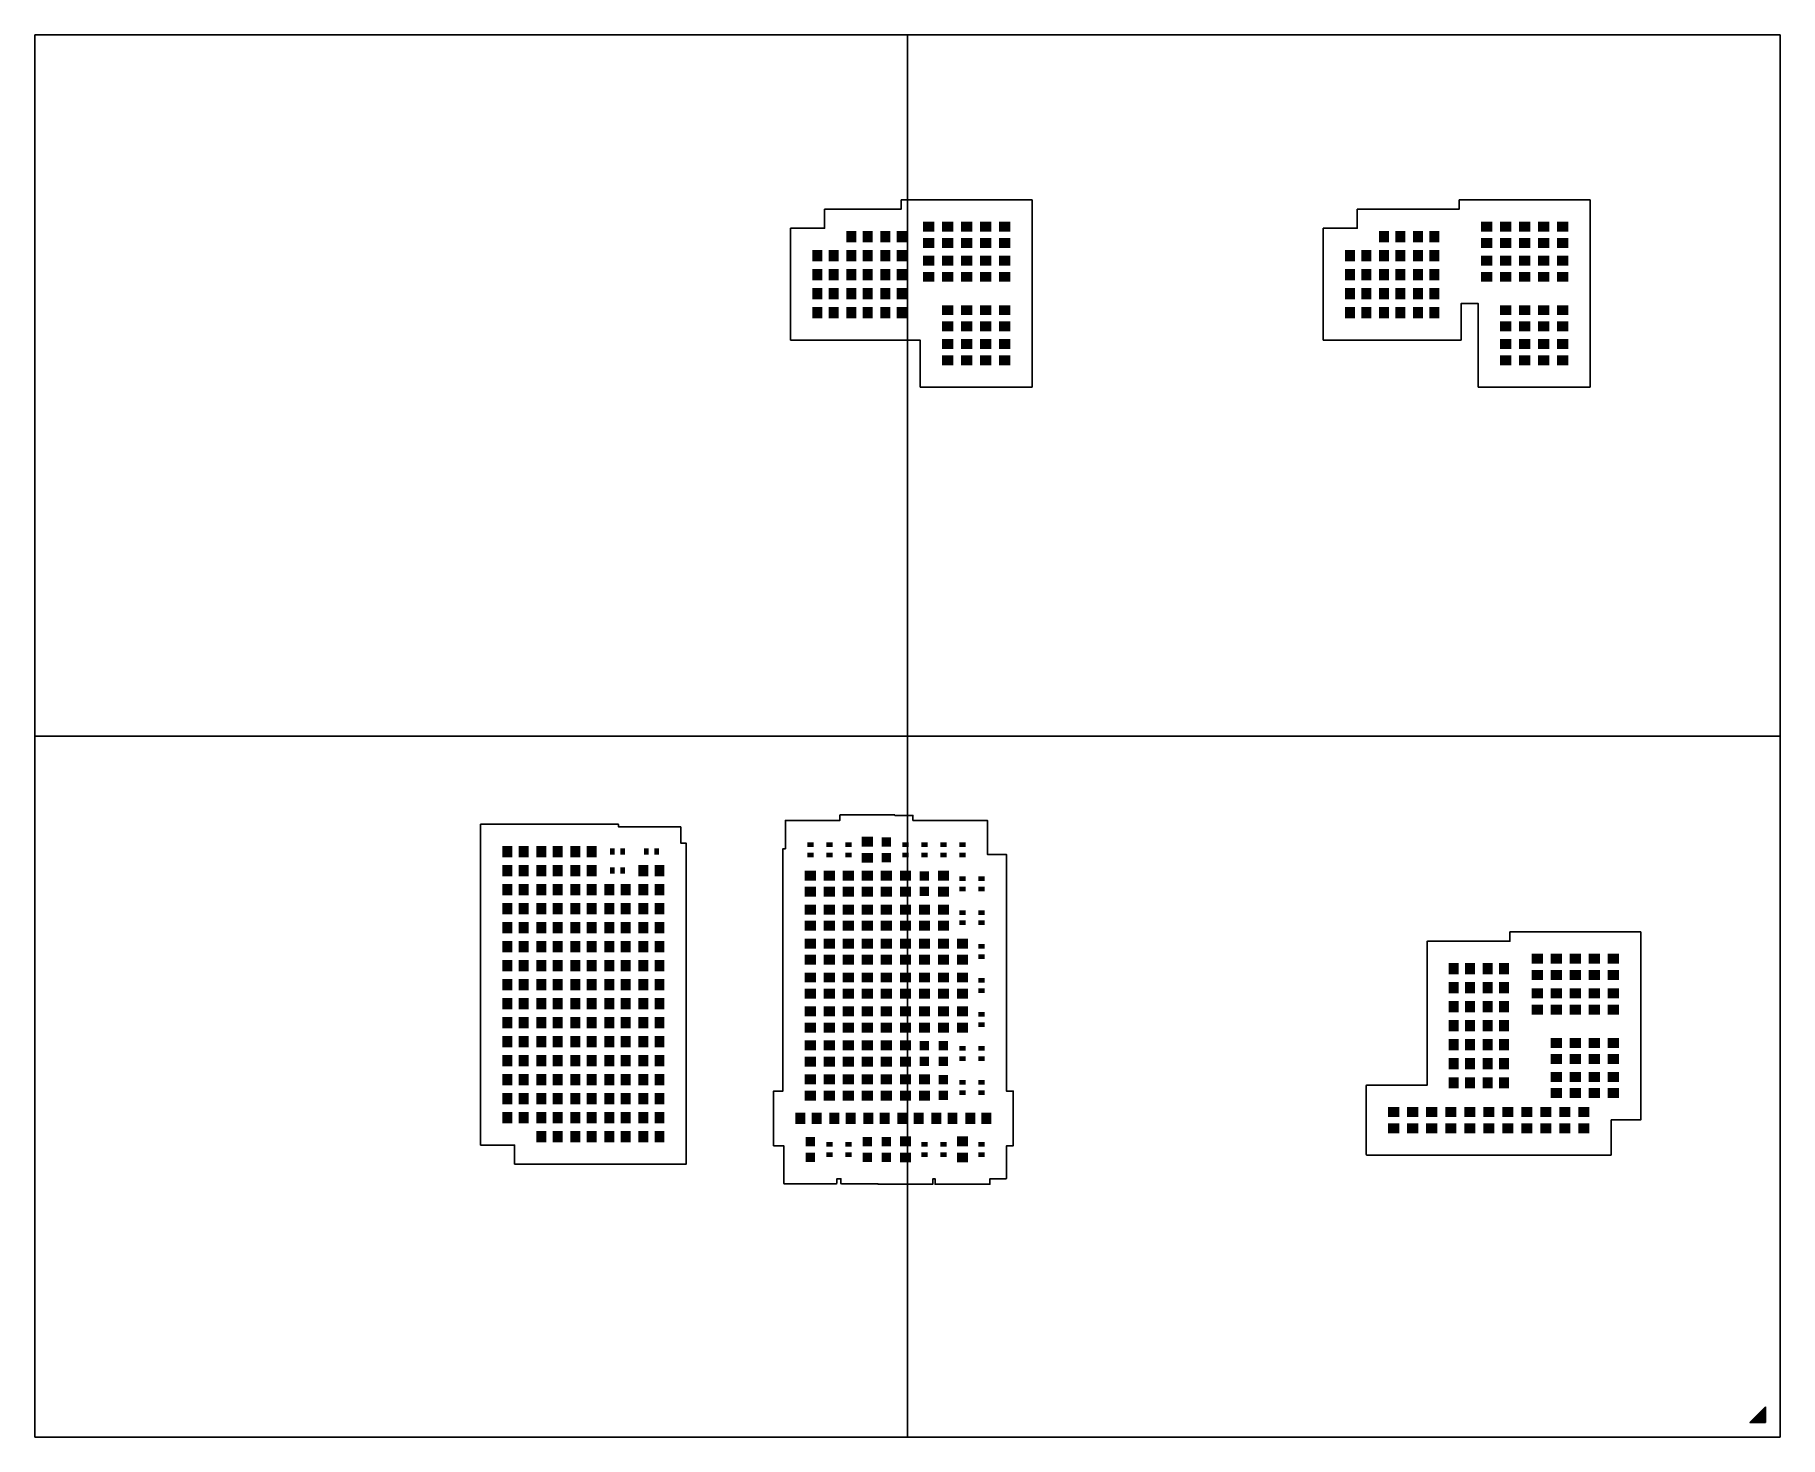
# Model space of a CAD drawing. Extents: x -28000 to 28000, y -22500 to 22500.
import ezdxf

# ---------------------------------------------------------------- set-up
doc = ezdxf.new("R2010")
doc.units = 0
doc.header["$MEASUREMENT"] = 0
doc.linetypes.add('CENTER2', pattern=[1.125, 0.75, -0.125, 0.125, -0.125])
doc.layers.get('0').update_dxf_attribs({"linetype": 'CONTINUOUS'})
doc.layers.add('PKG_OUTLINE', color=81, linetype='CONTINUOUS')
doc.layers.add('SOLDERMASK_PADS_BTM', color=12, linetype='CONTINUOUS')

# ---------------------------------------------------------------- blocks, each defined once
blk = doc.blocks.new('*U0')
at = {"color": 0, "linetype": 'CENTER2', "transparency": 16777216}
blk.add_line((-28000.12, 0), (28000.12, 0), dxfattribs=at)
blk = doc.blocks.new('*U1')
at = {"color": 0, "linetype": 'CENTER2', "transparency": 16777216}
blk.add_line((0, 22500.12), (0, -22500.12), dxfattribs=at)

msp = doc.modelspace()

# ---------------------------------------------------------------- hatches: boundary and pattern name
at = {"layer": 'SOLDERMASK_PADS_BTM'}
msp.add_hatch(color=256, dxfattribs=at).paths.add_polyline_path([(27530, -21530), (27530, -22030), (27030, -22030)], flags=0)

# ---------------------------------------------------------------- linework, layer by layer
for points in [[(-3205, 12706), (-3725, 12706), (-3749, 12707), (-3750, 12731), (-3750, 13341), (-3750, 14442), (-3750, 14561), (-3750, 15052), (-3750, 16272), (-3749, 16295), (-3725, 16296), (-3205, 16296), (-2660, 16296), (-2660, 16882), (-2659, 16905), (-2635, 16906), (-2115, 16906), (-1545, 16906), (-1025, 16906), (-964, 16906), (-444, 16906), (-204, 16906), (-204, 17182), (-202, 17205), (-179, 17206), (431, 17206), (1041, 17206), (1532, 17206), (1651, 17206), (2142, 17206), (2261, 17206), (2752, 17206), (3362, 17206), (3972, 17206), (3995, 17205), (3996, 17182), (3996, 16662), (3996, 16092), (3996, 15572), (3996, 15511), (3996, 14991), (3996, 14502), (3996, 14421), (3996, 13982), (3996, 13901), (3996, 13412), (3996, 12892), (3996, 12831), (3996, 12311), (3996, 11741), (3996, 11221), (3995, 11197), (3972, 11196), (3362, 11196), (2752, 11196), (2261, 11196), (2142, 11196), (1651, 11196), (1041, 11196), (431, 11196), (408, 11197), (406, 11221), (406, 11741), (406, 12311), (406, 12706), (126, 12706), (-444, 12706), (-964, 12706), (-1025, 12706), (-1534, 12706), (-1545, 12706), (-2054, 12706), (-2115, 12706), (-2635, 12706), (-3205, 12706)], [(15558, 12706), (15547, 12706), (15038, 12706), (14977, 12706), (14457, 12706), (13887, 12706), (13367, 12706), (13343, 12707), (13342, 12731), (13342, 13341), (13342, 13951), (13342, 14442), (13342, 14561), (13342, 15052), (13342, 15662), (13342, 16272), (13343, 16295), (13367, 16296), (13887, 16296), (14432, 16296), (14432, 16882), (14433, 16905), (14457, 16906), (14977, 16906), (15547, 16906), (16067, 16906), (16128, 16906), (16648, 16906), (17218, 16906), (17702, 16906), (17702, 17182), (17703, 17205), (17727, 17206), (18337, 17206), (18947, 17206), (19438, 17206), (19557, 17206), (20048, 17206), (20167, 17206), (20658, 17206), (21268, 17206), (21878, 17206), (21901, 17205), (21902, 17182), (21902, 16662), (21902, 16092), (21902, 15572), (21902, 15511), (21902, 14991), (21902, 14502), (21902, 14421), (21902, 13982), (21902, 13901), (21902, 13412), (21902, 12892), (21902, 12831), (21902, 12311), (21902, 11741), (21902, 11221), (21901, 11197), (21878, 11196), (21268, 11196), (20658, 11196), (20167, 11196), (20048, 11196), (19557, 11196), (18947, 11196), (18337, 11196), (18313, 11197), (18312, 11221), (18312, 11741), (18312, 12311), (18312, 12831), (18312, 12892), (18312, 13412), (18312, 13876), (17762, 13876), (17762, 13341), (17762, 12731), (17761, 12707), (17738, 12706), (17218, 12706), (16648, 12706), (16128, 12706), (16067, 12706), (15558, 12706)], [(-2268, -14366), (-2291, -14367), (-3942, -14367), (-3965, -14366), (-3966, -14342), (-3966, -13842), (-3966, -13153), (-4272, -13153), (-4295, -13152), (-4296, -13129), (-4296, -11418), (-4295, -11394), (-4272, -11393), (-3996, -11393), (-3996, -11285), (-3996, -10765), (-3996, -10704), (-3996, -10195), (-3996, -10184), (-3996, -9675), (-3996, -9614), (-3996, -9105), (-3996, -9094), (-3996, -8585), (-3996, -8524), (-3996, -8015), (-3996, -8004), (-3996, -7495), (-3996, -7434), (-3996, -6925), (-3996, -6925), (-3996, -6405), (-3996, -5254), (-3996, -4734), (-3996, -4734), (-3996, -4164), (-3996, -3644), (-3995, -3621), (-3972, -3619), (-3916, -3619), (-3916, -3064), (-3916, -2734), (-3915, -2711), (-3892, -2710), (-3282, -2710), (-2341, -2710), (-2166, -2710), (-2166, -2554), (-2165, -2531), (-2142, -2530), (-431, -2530), (-408, -2531), (-407, -2550), (149, -2550), (172, -2551), (174, -2574), (174, -2710), (378, -2710), (709, -2710), (988, -2710), (988, -2710), (2539, -2710), (2562, -2711), (2564, -2734), (2564, -3064), (2564, -3800), (3149, -3800), (3172, -3801), (3174, -3824), (3174, -4154), (3174, -5325), (3174, -5655), (3174, -5655), (3174, -6004), (3174, -6004), (3174, -6334), (3174, -7094), (3174, -7424), (3174, -7505), (3174, -7835), (3174, -8184), (3174, -8514), (3174, -8595), (3174, -8925), (3174, -9274), (3174, -9604), (3174, -9685), (3174, -10015), (3174, -10364), (3174, -10694), (3174, -10775), (3174, -11105), (3174, -11393), (3369, -11393), (3392, -11394), (3394, -11418), (3394, -13129), (3392, -13152), (3369, -13153), (3174, -13153), (3174, -13852), (3174, -14182), (3172, -14206), (3149, -14207), (2644, -14207), (2644, -14362), (2642, -14386), (2619, -14387), (908, -14387), (885, -14386), (884, -14362), (884, -14207), (814, -14207), (814, -14362), (812, -14386), (789, -14387), (-922, -14387), (-945, -14386), (-946, -14367), (-1502, -14367), (-2112, -14367), (-2135, -14366), (-2136, -14342), (-2136, -14207), (-2266, -14207), (-2266, -14342), (-2268, -14366)], [(-12608, -13715), (-12608, -13129), (-13154, -13129), (-13674, -13129), (-13697, -13128), (-13698, -13105), (-13698, -12495), (-13698, -11885), (-13698, -11394), (-13698, -11275), (-13698, -10784), (-13698, -10665), (-13698, -10174), (-13698, -10055), (-13698, -9564), (-13698, -9445), (-13698, -8954), (-13698, -8835), (-13698, -8344), (-13698, -8225), (-13698, -7734), (-13698, -7615), (-13698, -7124), (-13698, -7005), (-13698, -6514), (-13698, -6395), (-13698, -5904), (-13698, -5785), (-13698, -5294), (-13698, -5175), (-13698, -4684), (-13698, -4565), (-13698, -4074), (-13698, -3464), (-13698, -2854), (-13697, -2831), (-13674, -2830), (-13154, -2830), (-12584, -2830), (-12064, -2830), (-12003, -2830), (-11494, -2830), (-11483, -2830), (-10974, -2830), (-10913, -2830), (-10393, -2830), (-9823, -2830), (-9303, -2830), (-9279, -2831), (-9278, -2854), (-9278, -2910), (-9134, -2910), (-8804, -2910), (-8723, -2910), (-8393, -2910), (-7633, -2910), (-7303, -2910), (-7279, -2911), (-7278, -2934), (-7278, -3439), (-7123, -3439), (-7099, -3441), (-7098, -3464), (-7098, -4074), (-7098, -4684), (-7098, -5175), (-7098, -5294), (-7098, -5785), (-7098, -5904), (-7098, -6395), (-7098, -6514), (-7098, -7005), (-7098, -7124), (-7098, -7615), (-7098, -7734), (-7098, -8225), (-7098, -8344), (-7098, -8835), (-7098, -8954), (-7098, -9445), (-7098, -9564), (-7098, -10055), (-7098, -10174), (-7098, -10665), (-7098, -10784), (-7098, -11275), (-7098, -11394), (-7098, -11885), (-7098, -12004), (-7098, -12495), (-7098, -13105), (-7098, -13715), (-7099, -13738), (-7123, -13739), (-7643, -13739), (-8211, -13739), (-8213, -13740), (-8733, -13740), (-9884, -13740), (-10404, -13740), (-10405, -13739), (-10974, -13739), (-11494, -13739), (-11494, -13739), (-12064, -13739), (-12584, -13739), (-12607, -13738), (-12608, -13715)], [(14723, -11232), (14724, -11208), (14748, -11207), (15358, -11207), (15968, -11207), (16459, -11207), (16578, -11207), (16670, -11207), (16670, -10764), (16670, -10273), (16670, -10154), (16670, -9663), (16670, -9544), (16670, -9053), (16670, -8934), (16670, -8443), (16670, -8324), (16670, -7833), (16670, -7223), (16670, -6613), (16671, -6590), (16695, -6589), (17215, -6589), (17785, -6589), (18305, -6589), (18366, -6589), (18886, -6589), (19330, -6589), (19330, -6313), (19331, -6290), (19355, -6289), (19965, -6289), (20575, -6289), (21066, -6289), (21185, -6289), (21676, -6289), (21795, -6289), (22286, -6289), (22896, -6289), (23506, -6289), (23529, -6290), (23530, -6313), (23530, -6833), (23530, -7425), (23530, -7945), (23530, -7984), (23530, -8504), (23530, -9015), (23530, -9096), (23530, -9535), (23530, -9616), (23530, -10105), (23530, -10625), (23530, -10686), (23530, -11206), (23530, -11776), (23530, -12296), (23529, -12319), (23506, -12320), (22896, -12320), (22583, -12320), (22583, -12903), (22583, -13423), (22582, -13446), (22559, -13447), (21949, -13447), (21339, -13447), (20848, -13447), (20729, -13447), (20238, -13447), (20119, -13447), (19628, -13447), (19509, -13447), (19018, -13447), (18899, -13447), (18408, -13447), (18289, -13447), (17798, -13447), (17679, -13447), (17188, -13447), (17069, -13447), (16578, -13447), (16459, -13447), (15968, -13447), (15358, -13447), (14748, -13447), (14724, -13446), (14723, -13423), (14723, -12903), (14723, -11752), (14723, -11232)]]:
    msp.add_lwpolyline(points)
at = {"layer": 'PKG_OUTLINE'}
msp.add_lwpolyline([(-28000, -22500), (-28000, 22500), (28000, 22500), (28000, -22500)], close=True, dxfattribs=at)
at = {"layer": 'SOLDERMASK_PADS_BTM'}
msp.add_lwpolyline([(27530, -21530), (27530, -22030), (27030, -22030)], close=True, dxfattribs=at)
for points in [[(496, 16186), (856, 16186), (496, 16506), (856, 16506)], [(1106, 16186), (1466, 16186), (1106, 16506), (1466, 16506)], [(1716, 16186), (2076, 16186), (1716, 16506), (2076, 16506)], [(2326, 16186), (2686, 16186), (2326, 16506), (2686, 16506)], [(2936, 16186), (3296, 16186), (2936, 16506), (3296, 16506)], [(18402, 16186), (18762, 16186), (18402, 16506), (18762, 16506)], [(19012, 16186), (19372, 16186), (19012, 16506), (19372, 16506)], [(19622, 16186), (19982, 16186), (19622, 16506), (19982, 16506)], [(20232, 16186), (20592, 16186), (20232, 16506), (20592, 16506)], [(20842, 16186), (21202, 16186), (20842, 16506), (21202, 16506)], [(-1960, 15846), (-1640, 15846), (-1960, 16206), (-1640, 16206)], [(-1440, 15846), (-1120, 15846), (-1440, 16206), (-1120, 16206)], [(-870, 15846), (-550, 15846), (-870, 16206), (-550, 16206)], [(-350, 15846), (-30, 15846), (-350, 16206), (-30, 16206)], [(496, 15666), (856, 15666), (496, 15986), (856, 15986)], [(1106, 15666), (1466, 15666), (1106, 15986), (1466, 15986)], [(1716, 15666), (2076, 15666), (1716, 15986), (2076, 15986)], [(2326, 15666), (2686, 15666), (2326, 15986), (2686, 15986)], [(2936, 15666), (3296, 15666), (2936, 15986), (3296, 15986)], [(15132, 15846), (15452, 15846), (15132, 16206), (15452, 16206)], [(15652, 15846), (15972, 15846), (15652, 16206), (15972, 16206)], [(16222, 15846), (16542, 15846), (16222, 16206), (16542, 16206)], [(16742, 15846), (17062, 15846), (16742, 16206), (17062, 16206)], [(18402, 15666), (18762, 15666), (18402, 15986), (18762, 15986)], [(19012, 15666), (19372, 15666), (19012, 15986), (19372, 15986)], [(19622, 15666), (19982, 15666), (19622, 15986), (19982, 15986)], [(20232, 15666), (20592, 15666), (20232, 15986), (20592, 15986)], [(20842, 15666), (21202, 15666), (20842, 15986), (21202, 15986)], [(-3050, 15236), (-2730, 15236), (-3050, 15596), (-2730, 15596)], [(-2530, 15236), (-2210, 15236), (-2530, 15596), (-2210, 15596)], [(-1960, 15236), (-1640, 15236), (-1960, 15596), (-1640, 15596)], [(-1440, 15236), (-1120, 15236), (-1440, 15596), (-1120, 15596)], [(-870, 15236), (-550, 15236), (-870, 15596), (-550, 15596)], [(-350, 15236), (-30, 15236), (-350, 15596), (-30, 15596)], [(496, 15096), (856, 15096), (496, 15416), (856, 15416)], [(1106, 15096), (1466, 15096), (1106, 15416), (1466, 15416)], [(1716, 15096), (2076, 15096), (1716, 15416), (2076, 15416)], [(2326, 15096), (2686, 15096), (2326, 15416), (2686, 15416)], [(2936, 15096), (3296, 15096), (2936, 15416), (3296, 15416)], [(14042, 15236), (14362, 15236), (14042, 15596), (14362, 15596)], [(14562, 15236), (14882, 15236), (14562, 15596), (14882, 15596)], [(15132, 15236), (15452, 15236), (15132, 15596), (15452, 15596)], [(15652, 15236), (15972, 15236), (15652, 15596), (15972, 15596)], [(16222, 15236), (16542, 15236), (16222, 15596), (16542, 15596)], [(16742, 15236), (17062, 15236), (16742, 15596), (17062, 15596)], [(18402, 15096), (18762, 15096), (18402, 15416), (18762, 15416)], [(19012, 15096), (19372, 15096), (19012, 15416), (19372, 15416)], [(19622, 15096), (19982, 15096), (19622, 15416), (19982, 15416)], [(20232, 15096), (20592, 15096), (20232, 15416), (20592, 15416)], [(20842, 15096), (21202, 15096), (20842, 15416), (21202, 15416)], [(-3050, 14626), (-2730, 14626), (-3050, 14986), (-2730, 14986)], [(-2530, 14626), (-2210, 14626), (-2530, 14986), (-2210, 14986)], [(-1960, 14626), (-1640, 14626), (-1960, 14986), (-1640, 14986)], [(-1440, 14626), (-1120, 14626), (-1440, 14986), (-1120, 14986)], [(-870, 14626), (-550, 14626), (-870, 14986), (-550, 14986)], [(-350, 14626), (-30, 14626), (-350, 14986), (-30, 14986)], [(496, 14576), (856, 14576), (496, 14896), (856, 14896)], [(1106, 14576), (1466, 14576), (1106, 14896), (1466, 14896)], [(1716, 14576), (2076, 14576), (1716, 14896), (2076, 14896)], [(2326, 14576), (2686, 14576), (2326, 14896), (2686, 14896)], [(2936, 14576), (3296, 14576), (2936, 14896), (3296, 14896)], [(14042, 14626), (14362, 14626), (14042, 14986), (14362, 14986)], [(14562, 14626), (14882, 14626), (14562, 14986), (14882, 14986)], [(15132, 14626), (15452, 14626), (15132, 14986), (15452, 14986)], [(15652, 14626), (15972, 14626), (15652, 14986), (15972, 14986)], [(16222, 14626), (16542, 14626), (16222, 14986), (16542, 14986)], [(16742, 14626), (17062, 14626), (16742, 14986), (17062, 14986)], [(18402, 14576), (18762, 14576), (18402, 14896), (18762, 14896)], [(19012, 14576), (19372, 14576), (19012, 14896), (19372, 14896)], [(19622, 14576), (19982, 14576), (19622, 14896), (19982, 14896)], [(20232, 14576), (20592, 14576), (20232, 14896), (20592, 14896)], [(20842, 14576), (21202, 14576), (20842, 14896), (21202, 14896)], [(-3050, 14016), (-2730, 14016), (-3050, 14376), (-2730, 14376)], [(-2530, 14016), (-2210, 14016), (-2530, 14376), (-2210, 14376)], [(-1960, 14016), (-1640, 14016), (-1960, 14376), (-1640, 14376)], [(-1440, 14016), (-1120, 14016), (-1440, 14376), (-1120, 14376)], [(-870, 14016), (-550, 14016), (-870, 14376), (-550, 14376)], [(-350, 14016), (-30, 14016), (-350, 14376), (-30, 14376)], [(14042, 14016), (14362, 14016), (14042, 14376), (14362, 14376)], [(14562, 14016), (14882, 14016), (14562, 14376), (14882, 14376)], [(15132, 14016), (15452, 14016), (15132, 14376), (15452, 14376)], [(15652, 14016), (15972, 14016), (15652, 14376), (15972, 14376)], [(16222, 14016), (16542, 14016), (16222, 14376), (16542, 14376)], [(16742, 14016), (17062, 14016), (16742, 14376), (17062, 14376)], [(-3050, 13406), (-2730, 13406), (-3050, 13766), (-2730, 13766)], [(-2530, 13406), (-2210, 13406), (-2530, 13766), (-2210, 13766)], [(-1960, 13406), (-1640, 13406), (-1960, 13766), (-1640, 13766)], [(-1440, 13406), (-1120, 13406), (-1440, 13766), (-1120, 13766)], [(-870, 13406), (-550, 13406), (-870, 13766), (-550, 13766)], [(-350, 13406), (-30, 13406), (-350, 13766), (-30, 13766)], [(1106, 13506), (1466, 13506), (1106, 13826), (1466, 13826)], [(1716, 13506), (2076, 13506), (1716, 13826), (2076, 13826)], [(2326, 13506), (2686, 13506), (2326, 13826), (2686, 13826)], [(2936, 13506), (3296, 13506), (2936, 13826), (3296, 13826)], [(14042, 13406), (14362, 13406), (14042, 13766), (14362, 13766)], [(14562, 13406), (14882, 13406), (14562, 13766), (14882, 13766)], [(15132, 13406), (15452, 13406), (15132, 13766), (15452, 13766)], [(15652, 13406), (15972, 13406), (15652, 13766), (15972, 13766)], [(16222, 13406), (16542, 13406), (16222, 13766), (16542, 13766)], [(16742, 13406), (17062, 13406), (16742, 13766), (17062, 13766)], [(19012, 13506), (19372, 13506), (19012, 13826), (19372, 13826)], [(19622, 13506), (19982, 13506), (19622, 13826), (19982, 13826)], [(20232, 13506), (20592, 13506), (20232, 13826), (20592, 13826)], [(20842, 13506), (21202, 13506), (20842, 13826), (21202, 13826)], [(1106, 12986), (1466, 12986), (1106, 13306), (1466, 13306)], [(1716, 12986), (2076, 12986), (1716, 13306), (2076, 13306)], [(2326, 12986), (2686, 12986), (2326, 13306), (2686, 13306)], [(2936, 12986), (3296, 12986), (2936, 13306), (3296, 13306)], [(19012, 12986), (19372, 12986), (19012, 13306), (19372, 13306)], [(19622, 12986), (19982, 12986), (19622, 13306), (19982, 13306)], [(20232, 12986), (20592, 12986), (20232, 13306), (20592, 13306)], [(20842, 12986), (21202, 12986), (20842, 13306), (21202, 13306)], [(1106, 12416), (1466, 12416), (1106, 12736), (1466, 12736)], [(1716, 12416), (2076, 12416), (1716, 12736), (2076, 12736)], [(2326, 12416), (2686, 12416), (2326, 12736), (2686, 12736)], [(2936, 12416), (3296, 12416), (2936, 12736), (3296, 12736)], [(19012, 12416), (19372, 12416), (19012, 12736), (19372, 12736)], [(19622, 12416), (19982, 12416), (19622, 12736), (19982, 12736)], [(20232, 12416), (20592, 12416), (20232, 12736), (20592, 12736)], [(20842, 12416), (21202, 12416), (20842, 12736), (21202, 12736)], [(1106, 11896), (1466, 11896), (1106, 12216), (1466, 12216)], [(1716, 11896), (2076, 11896), (1716, 12216), (2076, 12216)], [(2326, 11896), (2686, 11896), (2326, 12216), (2686, 12216)], [(2936, 11896), (3296, 11896), (2936, 12216), (3296, 12216)], [(19012, 11896), (19372, 11896), (19012, 12216), (19372, 12216)], [(19622, 11896), (19982, 11896), (19622, 12216), (19982, 12216)], [(20232, 11896), (20592, 11896), (20232, 12216), (20592, 12216)], [(20842, 11896), (21202, 11896), (20842, 12216), (21202, 12216)], [(-1466, -3550), (-1106, -3550), (-1466, -3230), (-1106, -3230)], [(-826, -3550), (-526, -3550), (-826, -3250), (-526, -3250)], [(-12998, -3890), (-12678, -3890), (-12998, -3530), (-12678, -3530)], [(-12478, -3890), (-12158, -3890), (-12478, -3530), (-12158, -3530)], [(-11908, -3890), (-11588, -3890), (-11908, -3530), (-11588, -3530)], [(-11388, -3890), (-11068, -3890), (-11388, -3530), (-11068, -3530)], [(-10818, -3890), (-10498, -3890), (-10818, -3530), (-10498, -3530)], [(-10298, -3890), (-9978, -3890), (-10298, -3530), (-9978, -3530)], [(-9548, -3810), (-9398, -3810), (-9548, -3610), (-9398, -3610)], [(-9218, -3810), (-9068, -3810), (-9218, -3610), (-9068, -3610)], [(-8458, -3810), (-8308, -3810), (-8458, -3610), (-8308, -3610)], [(-8128, -3810), (-7978, -3810), (-8128, -3610), (-7978, -3610)], [(-3216, -3560), (-3016, -3560), (-3216, -3410), (-3016, -3410)], [(-3216, -3890), (-3016, -3890), (-3216, -3740), (-3016, -3740)], [(-2606, -3560), (-2406, -3560), (-2606, -3410), (-2406, -3410)], [(-2606, -3890), (-2406, -3890), (-2606, -3740), (-2406, -3740)], [(-1996, -3560), (-1796, -3560), (-1996, -3410), (-1796, -3410)], [(-1996, -3890), (-1796, -3890), (-1996, -3740), (-1796, -3740)], [(-1466, -4070), (-1106, -4070), (-1466, -3750), (-1106, -3750)], [(-826, -4050), (-526, -4050), (-826, -3750), (-526, -3750)], [(-166, -3560), (34, -3560), (-166, -3410), (34, -3410)], [(-166, -3890), (34, -3890), (-166, -3740), (34, -3740)], [(444, -3560), (644, -3560), (444, -3410), (644, -3410)], [(444, -3890), (644, -3890), (444, -3740), (644, -3740)], [(1054, -3560), (1254, -3560), (1054, -3410), (1254, -3410)], [(1054, -3890), (1254, -3890), (1054, -3740), (1254, -3740)], [(1664, -3560), (1864, -3560), (1664, -3410), (1864, -3410)], [(1664, -3890), (1864, -3890), (1664, -3740), (1864, -3740)], [(-12998, -4499), (-12678, -4499), (-12998, -4139), (-12678, -4139)], [(-12478, -4499), (-12158, -4499), (-12478, -4139), (-12158, -4139)], [(-11908, -4499), (-11588, -4499), (-11908, -4139), (-11588, -4139)], [(-11388, -4499), (-11068, -4499), (-11388, -4139), (-11068, -4139)], [(-10818, -4499), (-10498, -4499), (-10818, -4139), (-10498, -4139)], [(-10298, -4499), (-9978, -4499), (-10298, -4139), (-9978, -4139)], [(-9548, -4419), (-9398, -4419), (-9548, -4219), (-9398, -4219)], [(-9218, -4419), (-9068, -4419), (-9218, -4219), (-9068, -4219)], [(-8638, -4499), (-8318, -4499), (-8638, -4139), (-8318, -4139)], [(-8118, -4499), (-7798, -4499), (-8118, -4139), (-7798, -4139)], [(-3296, -4640), (-2936, -4640), (-3296, -4320), (-2936, -4320)], [(-2686, -4640), (-2326, -4640), (-2686, -4320), (-2326, -4320)], [(-2076, -4640), (-1716, -4640), (-2076, -4320), (-1716, -4320)], [(-1466, -4640), (-1106, -4640), (-1466, -4320), (-1106, -4320)], [(-856, -4640), (-496, -4640), (-856, -4320), (-496, -4320)], [(-246, -4640), (114, -4640), (-246, -4320), (114, -4320)], [(394, -4640), (694, -4640), (394, -4340), (694, -4340)], [(974, -4640), (1334, -4640), (974, -4320), (1334, -4320)], [(-12998, -5109), (-12678, -5109), (-12998, -4749), (-12678, -4749)], [(-12478, -5109), (-12158, -5109), (-12478, -4749), (-12158, -4749)], [(-11908, -5109), (-11588, -5109), (-11908, -4749), (-11588, -4749)], [(-11388, -5109), (-11068, -5109), (-11388, -4749), (-11068, -4749)], [(-10818, -5109), (-10498, -5109), (-10818, -4749), (-10498, -4749)], [(-10298, -5109), (-9978, -5109), (-10298, -4749), (-9978, -4749)], [(-9728, -5109), (-9408, -5109), (-9728, -4749), (-9408, -4749)], [(-9208, -5109), (-8888, -5109), (-9208, -4749), (-8888, -4749)], [(-8638, -5109), (-8318, -5109), (-8638, -4749), (-8318, -4749)], [(-8118, -5109), (-7798, -5109), (-8118, -4749), (-7798, -4749)], [(-3296, -5160), (-2936, -5160), (-3296, -4840), (-2936, -4840)], [(-2686, -5160), (-2326, -5160), (-2686, -4840), (-2326, -4840)], [(-2076, -5160), (-1716, -5160), (-2076, -4840), (-1716, -4840)], [(-1466, -5160), (-1106, -5160), (-1466, -4840), (-1106, -4840)], [(-856, -5160), (-496, -5160), (-856, -4840), (-496, -4840)], [(-246, -5160), (114, -5160), (-246, -4840), (114, -4840)], [(394, -5139), (694, -5139), (394, -4840), (694, -4840)], [(974, -5160), (1334, -5160), (974, -4840), (1334, -4840)], [(1664, -4649), (1864, -4649), (1664, -4500), (1864, -4500)], [(1664, -4980), (1864, -4980), (1664, -4830), (1864, -4830)], [(2274, -4649), (2474, -4649), (2274, -4500), (2474, -4500)], [(2274, -4980), (2474, -4980), (2274, -4830), (2474, -4830)], [(-12998, -5719), (-12678, -5719), (-12998, -5359), (-12678, -5359)], [(-12478, -5719), (-12158, -5719), (-12478, -5359), (-12158, -5359)], [(-11908, -5719), (-11588, -5719), (-11908, -5359), (-11588, -5359)], [(-11388, -5719), (-11068, -5719), (-11388, -5359), (-11068, -5359)], [(-10818, -5719), (-10498, -5719), (-10818, -5359), (-10498, -5359)], [(-10298, -5719), (-9978, -5719), (-10298, -5359), (-9978, -5359)], [(-9728, -5719), (-9408, -5719), (-9728, -5359), (-9408, -5359)], [(-9208, -5719), (-8888, -5719), (-9208, -5359), (-8888, -5359)], [(-8638, -5719), (-8318, -5719), (-8638, -5359), (-8318, -5359)], [(-8118, -5719), (-7798, -5719), (-8118, -5359), (-7798, -5359)], [(-3296, -5730), (-2936, -5730), (-3296, -5410), (-2936, -5410)], [(-2686, -5730), (-2326, -5730), (-2686, -5410), (-2326, -5410)], [(-2076, -5730), (-1716, -5730), (-2076, -5410), (-1716, -5410)], [(-1466, -5730), (-1106, -5730), (-1466, -5410), (-1106, -5410)], [(-856, -5730), (-496, -5730), (-856, -5410), (-496, -5410)], [(-246, -5730), (114, -5730), (-246, -5410), (114, -5410)], [(364, -5730), (724, -5730), (364, -5410), (724, -5410)], [(974, -5730), (1334, -5730), (974, -5410), (1334, -5410)], [(1664, -5740), (1864, -5740), (1664, -5590), (1864, -5590)], [(2274, -5740), (2474, -5740), (2274, -5590), (2474, -5590)], [(-12998, -6329), (-12678, -6329), (-12998, -5969), (-12678, -5969)], [(-12478, -6329), (-12158, -6329), (-12478, -5969), (-12158, -5969)], [(-11908, -6329), (-11588, -6329), (-11908, -5969), (-11588, -5969)], [(-11388, -6329), (-11068, -6329), (-11388, -5969), (-11068, -5969)], [(-10818, -6329), (-10498, -6329), (-10818, -5969), (-10498, -5969)], [(-10298, -6329), (-9978, -6329), (-10298, -5969), (-9978, -5969)], [(-9728, -6329), (-9408, -6329), (-9728, -5969), (-9408, -5969)], [(-9208, -6329), (-8888, -6329), (-9208, -5969), (-8888, -5969)], [(-8638, -6329), (-8318, -6329), (-8638, -5969), (-8318, -5969)], [(-8118, -6329), (-7798, -6329), (-8118, -5969), (-7798, -5969)], [(-3296, -6250), (-2936, -6250), (-3296, -5930), (-2936, -5930)], [(-2686, -6250), (-2326, -6250), (-2686, -5930), (-2326, -5930)], [(-2076, -6250), (-1716, -6250), (-2076, -5930), (-1716, -5930)], [(-1466, -6250), (-1106, -6250), (-1466, -5930), (-1106, -5930)], [(-856, -6250), (-496, -6250), (-856, -5930), (-496, -5930)], [(-246, -6250), (114, -6250), (-246, -5930), (114, -5930)], [(364, -6250), (724, -6250), (364, -5930), (724, -5930)], [(974, -6250), (1334, -6250), (974, -5930), (1334, -5930)], [(1664, -6070), (1864, -6070), (1664, -5920), (1864, -5920)], [(2274, -6070), (2474, -6070), (2274, -5920), (2474, -5920)], [(-12998, -6939), (-12678, -6939), (-12998, -6579), (-12678, -6579)], [(-12478, -6939), (-12158, -6939), (-12478, -6579), (-12158, -6579)], [(-11908, -6939), (-11588, -6939), (-11908, -6579), (-11588, -6579)], [(-11388, -6939), (-11068, -6939), (-11388, -6579), (-11068, -6579)], [(-10818, -6939), (-10498, -6939), (-10818, -6579), (-10498, -6579)], [(-10298, -6939), (-9978, -6939), (-10298, -6579), (-9978, -6579)], [(-9728, -6939), (-9408, -6939), (-9728, -6579), (-9408, -6579)], [(-9208, -6939), (-8888, -6939), (-9208, -6579), (-8888, -6579)], [(-8638, -6939), (-8318, -6939), (-8638, -6579), (-8318, -6579)], [(-8118, -6939), (-7798, -6939), (-8118, -6579), (-7798, -6579)], [(-3296, -6820), (-2936, -6820), (-3296, -6500), (-2936, -6500)], [(-2686, -6820), (-2326, -6820), (-2686, -6500), (-2326, -6500)], [(-2076, -6820), (-1716, -6820), (-2076, -6500), (-1716, -6500)], [(-1466, -6820), (-1106, -6820), (-1466, -6500), (-1106, -6500)], [(-856, -6820), (-496, -6820), (-856, -6500), (-496, -6500)], [(-246, -6820), (114, -6820), (-246, -6500), (114, -6500)], [(364, -6820), (724, -6820), (364, -6500), (724, -6500)], [(974, -6820), (1334, -6820), (974, -6500), (1334, -6500)], [(1584, -6820), (1944, -6820), (1584, -6500), (1944, -6500)], [(2274, -6830), (2474, -6830), (2274, -6680), (2474, -6680)], [(-12998, -7549), (-12678, -7549), (-12998, -7189), (-12678, -7189)], [(-12478, -7549), (-12158, -7549), (-12478, -7189), (-12158, -7189)], [(-11908, -7549), (-11588, -7549), (-11908, -7189), (-11588, -7189)], [(-11388, -7549), (-11068, -7549), (-11388, -7189), (-11068, -7189)], [(-10818, -7549), (-10498, -7549), (-10818, -7189), (-10498, -7189)], [(-10298, -7549), (-9978, -7549), (-10298, -7189), (-9978, -7189)], [(-9728, -7549), (-9408, -7549), (-9728, -7189), (-9408, -7189)], [(-9208, -7549), (-8888, -7549), (-9208, -7189), (-8888, -7189)], [(-8638, -7549), (-8318, -7549), (-8638, -7189), (-8318, -7189)], [(-8118, -7549), (-7798, -7549), (-8118, -7189), (-7798, -7189)], [(-3296, -7340), (-2936, -7340), (-3296, -7020), (-2936, -7020)], [(-2686, -7340), (-2326, -7340), (-2686, -7020), (-2326, -7020)], [(-2076, -7340), (-1716, -7340), (-2076, -7020), (-1716, -7020)], [(-1466, -7340), (-1106, -7340), (-1466, -7020), (-1106, -7020)], [(-856, -7340), (-496, -7340), (-856, -7020), (-496, -7020)], [(-246, -7340), (114, -7340), (-246, -7020), (114, -7020)], [(364, -7340), (724, -7340), (364, -7020), (724, -7020)], [(974, -7340), (1334, -7340), (974, -7020), (1334, -7020)], [(1584, -7340), (1944, -7340), (1584, -7020), (1944, -7020)], [(2274, -7160), (2474, -7160), (2274, -7010), (2474, -7010)], [(20030, -7309), (20390, -7309), (20030, -6989), (20390, -6989)], [(20640, -7309), (21000, -7309), (20640, -6989), (21000, -6989)], [(21250, -7309), (21610, -7309), (21250, -6989), (21610, -6989)], [(21860, -7309), (22220, -7309), (21860, -6989), (22220, -6989)], [(22470, -7309), (22830, -7309), (22470, -6989), (22830, -6989)], [(-12998, -8159), (-12678, -8159), (-12998, -7799), (-12678, -7799)], [(-12478, -8159), (-12158, -8159), (-12478, -7799), (-12158, -7799)], [(-11908, -8159), (-11588, -8159), (-11908, -7799), (-11588, -7799)], [(-11388, -8159), (-11068, -8159), (-11388, -7799), (-11068, -7799)], [(-10818, -8159), (-10498, -8159), (-10818, -7799), (-10498, -7799)], [(-10298, -8159), (-9978, -8159), (-10298, -7799), (-9978, -7799)], [(-9728, -8159), (-9408, -8159), (-9728, -7799), (-9408, -7799)], [(-9208, -8159), (-8888, -8159), (-9208, -7799), (-8888, -7799)], [(-8638, -8159), (-8318, -8159), (-8638, -7799), (-8318, -7799)], [(-8118, -8159), (-7798, -8159), (-8118, -7799), (-7798, -7799)], [(-3296, -7910), (-2936, -7910), (-3296, -7590), (-2936, -7590)], [(-2686, -7910), (-2326, -7910), (-2686, -7590), (-2326, -7590)], [(-2076, -7910), (-1716, -7910), (-2076, -7590), (-1716, -7590)], [(-1466, -7910), (-1106, -7910), (-1466, -7590), (-1106, -7590)], [(-856, -7910), (-496, -7910), (-856, -7590), (-496, -7590)], [(-246, -7910), (114, -7910), (-246, -7590), (114, -7590)], [(364, -7910), (724, -7910), (364, -7590), (724, -7590)], [(974, -7910), (1334, -7910), (974, -7590), (1334, -7590)], [(1584, -7910), (1944, -7910), (1584, -7590), (1944, -7590)], [(2274, -7920), (2474, -7920), (2274, -7770), (2474, -7770)], [(17370, -7649), (17690, -7649), (17370, -7289), (17690, -7289)], [(17890, -7649), (18210, -7649), (17890, -7289), (18210, -7289)], [(18460, -7649), (18780, -7649), (18460, -7289), (18780, -7289)], [(18980, -7649), (19300, -7649), (18980, -7289), (19300, -7289)], [(20030, -7829), (20390, -7829), (20030, -7509), (20390, -7509)], [(20640, -7829), (21000, -7829), (20640, -7509), (21000, -7509)], [(21250, -7829), (21610, -7829), (21250, -7509), (21610, -7509)], [(21860, -7829), (22220, -7829), (21860, -7509), (22220, -7509)], [(22470, -7829), (22830, -7829), (22470, -7509), (22830, -7509)], [(-3296, -8430), (-2936, -8430), (-3296, -8110), (-2936, -8110)], [(-2686, -8430), (-2326, -8430), (-2686, -8110), (-2326, -8110)], [(-2076, -8430), (-1716, -8430), (-2076, -8110), (-1716, -8110)], [(-1466, -8430), (-1106, -8430), (-1466, -8110), (-1106, -8110)], [(-856, -8430), (-496, -8430), (-856, -8110), (-496, -8110)], [(-246, -8430), (114, -8430), (-246, -8110), (114, -8110)], [(364, -8430), (724, -8430), (364, -8110), (724, -8110)], [(974, -8430), (1334, -8430), (974, -8110), (1334, -8110)], [(1584, -8430), (1944, -8430), (1584, -8110), (1944, -8110)], [(2274, -8250), (2474, -8250), (2274, -8100), (2474, -8100)], [(17370, -8259), (17690, -8259), (17370, -7899), (17690, -7899)], [(17890, -8259), (18210, -8259), (17890, -7899), (18210, -7899)], [(18460, -8259), (18780, -8259), (18460, -7899), (18780, -7899)], [(18980, -8259), (19300, -8259), (18980, -7899), (19300, -7899)], [(20030, -8420), (20390, -8420), (20030, -8100), (20390, -8100)], [(20640, -8420), (21000, -8420), (20640, -8100), (21000, -8100)], [(21250, -8420), (21610, -8420), (21250, -8100), (21610, -8100)], [(21860, -8420), (22220, -8420), (21860, -8100), (22220, -8100)], [(22470, -8420), (22830, -8420), (22470, -8100), (22830, -8100)], [(-12998, -8769), (-12678, -8769), (-12998, -8409), (-12678, -8409)], [(-12478, -8769), (-12158, -8769), (-12478, -8409), (-12158, -8409)], [(-11908, -8769), (-11588, -8769), (-11908, -8409), (-11588, -8409)], [(-11388, -8769), (-11068, -8769), (-11388, -8409), (-11068, -8409)], [(-10818, -8769), (-10498, -8769), (-10818, -8409), (-10498, -8409)], [(-10298, -8769), (-9978, -8769), (-10298, -8409), (-9978, -8409)], [(-9728, -8769), (-9408, -8769), (-9728, -8409), (-9408, -8409)], [(-9208, -8769), (-8888, -8769), (-9208, -8409), (-8888, -8409)], [(-8638, -8769), (-8318, -8769), (-8638, -8409), (-8318, -8409)], [(-8118, -8769), (-7798, -8769), (-8118, -8409), (-7798, -8409)], [(-3296, -9000), (-2936, -9000), (-3296, -8680), (-2936, -8680)], [(-2686, -9000), (-2326, -9000), (-2686, -8680), (-2326, -8680)], [(-2076, -9000), (-1716, -9000), (-2076, -8680), (-1716, -8680)], [(-1466, -9000), (-1106, -9000), (-1466, -8680), (-1106, -8680)], [(-856, -9000), (-496, -9000), (-856, -8680), (-496, -8680)], [(-246, -9000), (114, -9000), (-246, -8680), (114, -8680)], [(364, -9000), (724, -9000), (364, -8680), (724, -8680)], [(974, -9000), (1334, -9000), (974, -8680), (1334, -8680)], [(1584, -9000), (1944, -9000), (1584, -8680), (1944, -8680)], [(2274, -9010), (2474, -9010), (2274, -8860), (2474, -8860)], [(17370, -8869), (17690, -8869), (17370, -8509), (17690, -8509)], [(17890, -8869), (18210, -8869), (17890, -8509), (18210, -8509)], [(18460, -8869), (18780, -8869), (18460, -8509), (18780, -8509)], [(18980, -8869), (19300, -8869), (18980, -8509), (19300, -8509)], [(20030, -8940), (20390, -8940), (20030, -8620), (20390, -8620)], [(20640, -8940), (21000, -8940), (20640, -8620), (21000, -8620)], [(21250, -8940), (21610, -8940), (21250, -8620), (21610, -8620)], [(21860, -8940), (22220, -8940), (21860, -8620), (22220, -8620)], [(22470, -8940), (22830, -8940), (22470, -8620), (22830, -8620)], [(-12998, -9379), (-12678, -9379), (-12998, -9019), (-12678, -9019)], [(-12478, -9379), (-12158, -9379), (-12478, -9019), (-12158, -9019)], [(-11908, -9379), (-11588, -9379), (-11908, -9019), (-11588, -9019)], [(-11388, -9379), (-11068, -9379), (-11388, -9019), (-11068, -9019)], [(-10818, -9379), (-10498, -9379), (-10818, -9019), (-10498, -9019)], [(-10298, -9379), (-9978, -9379), (-10298, -9019), (-9978, -9019)], [(-9728, -9379), (-9408, -9379), (-9728, -9019), (-9408, -9019)], [(-9208, -9379), (-8888, -9379), (-9208, -9019), (-8888, -9019)], [(-8638, -9379), (-8318, -9379), (-8638, -9019), (-8318, -9019)], [(-8118, -9379), (-7798, -9379), (-8118, -9019), (-7798, -9019)], [(-3296, -9520), (-2936, -9520), (-3296, -9200), (-2936, -9200)], [(-2686, -9520), (-2326, -9520), (-2686, -9200), (-2326, -9200)], [(-2076, -9520), (-1716, -9520), (-2076, -9200), (-1716, -9200)], [(-1466, -9520), (-1106, -9520), (-1466, -9200), (-1106, -9200)], [(-856, -9520), (-496, -9520), (-856, -9200), (-496, -9200)], [(-246, -9520), (114, -9520), (-246, -9200), (114, -9200)], [(364, -9520), (724, -9520), (364, -9200), (724, -9200)], [(974, -9520), (1334, -9520), (974, -9200), (1334, -9200)], [(1584, -9520), (1944, -9520), (1584, -9200), (1944, -9200)], [(2274, -9339), (2474, -9339), (2274, -9190), (2474, -9190)], [(17370, -9479), (17690, -9479), (17370, -9119), (17690, -9119)], [(17890, -9479), (18210, -9479), (17890, -9119), (18210, -9119)], [(18460, -9479), (18780, -9479), (18460, -9119), (18780, -9119)], [(18980, -9479), (19300, -9479), (18980, -9119), (19300, -9119)], [(-12998, -9989), (-12678, -9989), (-12998, -9629), (-12678, -9629)], [(-12478, -9989), (-12158, -9989), (-12478, -9629), (-12158, -9629)], [(-11908, -9989), (-11588, -9989), (-11908, -9629), (-11588, -9629)], [(-11388, -9989), (-11068, -9989), (-11388, -9629), (-11068, -9629)], [(-10818, -9989), (-10498, -9989), (-10818, -9629), (-10498, -9629)], [(-10298, -9989), (-9978, -9989), (-10298, -9629), (-9978, -9629)], [(-9728, -9989), (-9408, -9989), (-9728, -9629), (-9408, -9629)], [(-9208, -9989), (-8888, -9989), (-9208, -9629), (-8888, -9629)], [(-8638, -9989), (-8318, -9989), (-8638, -9629), (-8318, -9629)], [(-8118, -9989), (-7798, -9989), (-8118, -9629), (-7798, -9629)], [(-3296, -10090), (-2936, -10090), (-3296, -9770), (-2936, -9770)], [(-2686, -10090), (-2326, -10090), (-2686, -9770), (-2326, -9770)], [(-2076, -10090), (-1716, -10090), (-2076, -9770), (-1716, -9770)], [(-1466, -10090), (-1106, -10090), (-1466, -9770), (-1106, -9770)], [(-856, -10090), (-496, -10090), (-856, -9770), (-496, -9770)], [(-246, -10090), (114, -10090), (-246, -9770), (114, -9770)], [(394, -10090), (694, -10090), (394, -9790), (694, -9790)], [(1004, -10090), (1304, -10090), (1004, -9790), (1304, -9790)], [(1664, -10100), (1864, -10100), (1664, -9950), (1864, -9950)], [(2274, -10100), (2474, -10100), (2274, -9950), (2474, -9950)], [(17370, -10089), (17690, -10089), (17370, -9729), (17690, -9729)], [(17890, -10089), (18210, -10089), (17890, -9729), (18210, -9729)], [(18460, -10089), (18780, -10089), (18460, -9729), (18780, -9729)], [(18980, -10089), (19300, -10089), (18980, -9729), (19300, -9729)], [(20640, -10010), (21000, -10010), (20640, -9690), (21000, -9690)], [(21250, -10010), (21610, -10010), (21250, -9690), (21610, -9690)], [(21860, -10010), (22220, -10010), (21860, -9690), (22220, -9690)], [(22470, -10010), (22830, -10010), (22470, -9690), (22830, -9690)], [(-12998, -10599), (-12678, -10599), (-12998, -10239), (-12678, -10239)], [(-12478, -10599), (-12158, -10599), (-12478, -10239), (-12158, -10239)], [(-11908, -10599), (-11588, -10599), (-11908, -10239), (-11588, -10239)], [(-11388, -10599), (-11068, -10599), (-11388, -10239), (-11068, -10239)], [(-10818, -10599), (-10498, -10599), (-10818, -10239), (-10498, -10239)], [(-10298, -10599), (-9978, -10599), (-10298, -10239), (-9978, -10239)], [(-9728, -10599), (-9408, -10599), (-9728, -10239), (-9408, -10239)], [(-9208, -10599), (-8888, -10599), (-9208, -10239), (-8888, -10239)], [(-8638, -10599), (-8318, -10599), (-8638, -10239), (-8318, -10239)], [(-8118, -10599), (-7798, -10599), (-8118, -10239), (-7798, -10239)], [(-3296, -10610), (-2936, -10610), (-3296, -10290), (-2936, -10290)], [(-2686, -10610), (-2326, -10610), (-2686, -10290), (-2326, -10290)], [(-2076, -10610), (-1716, -10610), (-2076, -10290), (-1716, -10290)], [(-1466, -10610), (-1106, -10610), (-1466, -10290), (-1106, -10290)], [(-856, -10610), (-496, -10610), (-856, -10290), (-496, -10290)], [(-246, -10610), (114, -10610), (-246, -10290), (114, -10290)], [(394, -10589), (694, -10589), (394, -10290), (694, -10290)], [(1004, -10589), (1304, -10589), (1004, -10290), (1304, -10290)], [(1664, -10430), (1864, -10430), (1664, -10280), (1864, -10280)], [(2274, -10430), (2474, -10430), (2274, -10280), (2474, -10280)], [(17370, -10699), (17690, -10699), (17370, -10339), (17690, -10339)], [(17890, -10699), (18210, -10699), (17890, -10339), (18210, -10339)], [(18460, -10699), (18780, -10699), (18460, -10339), (18780, -10339)], [(18980, -10699), (19300, -10699), (18980, -10339), (19300, -10339)], [(20640, -10530), (21000, -10530), (20640, -10210), (21000, -10210)], [(21250, -10530), (21610, -10530), (21250, -10210), (21610, -10210)], [(21860, -10530), (22220, -10530), (21860, -10210), (22220, -10210)], [(22470, -10530), (22830, -10530), (22470, -10210), (22830, -10210)], [(-12998, -11209), (-12678, -11209), (-12998, -10849), (-12678, -10849)], [(-12478, -11209), (-12158, -11209), (-12478, -10849), (-12158, -10849)], [(-11908, -11209), (-11588, -11209), (-11908, -10849), (-11588, -10849)], [(-11388, -11209), (-11068, -11209), (-11388, -10849), (-11068, -10849)], [(-10818, -11209), (-10498, -11209), (-10818, -10849), (-10498, -10849)], [(-10298, -11209), (-9978, -11209), (-10298, -10849), (-9978, -10849)], [(-9728, -11209), (-9408, -11209), (-9728, -10849), (-9408, -10849)], [(-9208, -11209), (-8888, -11209), (-9208, -10849), (-8888, -10849)], [(-8638, -11209), (-8318, -11209), (-8638, -10849), (-8318, -10849)], [(-8118, -11209), (-7798, -11209), (-8118, -10849), (-7798, -10849)], [(-3296, -11180), (-2936, -11180), (-3296, -10860), (-2936, -10860)], [(-2686, -11180), (-2326, -11180), (-2686, -10860), (-2326, -10860)], [(-2076, -11180), (-1716, -11180), (-2076, -10860), (-1716, -10860)], [(-1466, -11180), (-1106, -11180), (-1466, -10860), (-1106, -10860)], [(-856, -11180), (-496, -11180), (-856, -10860), (-496, -10860)], [(-246, -11180), (114, -11180), (-246, -10860), (114, -10860)], [(364, -11180), (724, -11180), (364, -10860), (724, -10860)], [(1004, -11180), (1304, -11180), (1004, -10880), (1304, -10880)], [(1664, -11190), (1864, -11190), (1664, -11040), (1864, -11040)], [(2274, -11190), (2474, -11190), (2274, -11040), (2474, -11040)], [(17370, -11309), (17690, -11309), (17370, -10949), (17690, -10949)], [(17890, -11309), (18210, -11309), (17890, -10949), (18210, -10949)], [(18460, -11309), (18780, -11309), (18460, -10949), (18780, -10949)], [(18980, -11309), (19300, -11309), (18980, -10949), (19300, -10949)], [(20640, -11100), (21000, -11100), (20640, -10780), (21000, -10780)], [(21250, -11100), (21610, -11100), (21250, -10780), (21610, -10780)], [(21860, -11100), (22220, -11100), (21860, -10780), (22220, -10780)], [(22470, -11100), (22830, -11100), (22470, -10780), (22830, -10780)], [(-12998, -11819), (-12678, -11819), (-12998, -11459), (-12678, -11459)], [(-12478, -11819), (-12158, -11819), (-12478, -11459), (-12158, -11459)], [(-11908, -11819), (-11588, -11819), (-11908, -11459), (-11588, -11459)], [(-11388, -11819), (-11068, -11819), (-11388, -11459), (-11068, -11459)], [(-10818, -11819), (-10498, -11819), (-10818, -11459), (-10498, -11459)], [(-10298, -11819), (-9978, -11819), (-10298, -11459), (-9978, -11459)], [(-9728, -11819), (-9408, -11819), (-9728, -11459), (-9408, -11459)], [(-9208, -11819), (-8888, -11819), (-9208, -11459), (-8888, -11459)], [(-8638, -11819), (-8318, -11819), (-8638, -11459), (-8318, -11459)], [(-8118, -11819), (-7798, -11819), (-8118, -11459), (-7798, -11459)], [(-3296, -11700), (-2936, -11700), (-3296, -11380), (-2936, -11380)], [(-2686, -11700), (-2326, -11700), (-2686, -11380), (-2326, -11380)], [(-2076, -11700), (-1716, -11700), (-2076, -11380), (-1716, -11380)], [(-1466, -11700), (-1106, -11700), (-1466, -11380), (-1106, -11380)], [(-856, -11700), (-496, -11700), (-856, -11380), (-496, -11380)], [(-246, -11700), (114, -11700), (-246, -11380), (114, -11380)], [(364, -11700), (724, -11700), (364, -11380), (724, -11380)], [(1004, -11680), (1304, -11680), (1004, -11380), (1304, -11380)], [(1664, -11520), (1864, -11520), (1664, -11370), (1864, -11370)], [(2274, -11520), (2474, -11520), (2274, -11370), (2474, -11370)], [(20640, -11620), (21000, -11620), (20640, -11300), (21000, -11300)], [(21250, -11620), (21610, -11620), (21250, -11300), (21610, -11300)], [(21860, -11620), (22220, -11620), (21860, -11300), (22220, -11300)], [(22470, -11620), (22830, -11620), (22470, -11300), (22830, -11300)], [(-12998, -12429), (-12678, -12429), (-12998, -12069), (-12678, -12069)], [(-12478, -12429), (-12158, -12429), (-12478, -12069), (-12158, -12069)], [(-11908, -12429), (-11588, -12429), (-11908, -12069), (-11588, -12069)], [(-11388, -12429), (-11068, -12429), (-11388, -12069), (-11068, -12069)], [(-10818, -12429), (-10498, -12429), (-10818, -12069), (-10498, -12069)], [(-10298, -12429), (-9978, -12429), (-10298, -12069), (-9978, -12069)], [(-9728, -12429), (-9408, -12429), (-9728, -12069), (-9408, -12069)], [(-9208, -12429), (-8888, -12429), (-9208, -12069), (-8888, -12069)], [(-8638, -12429), (-8318, -12429), (-8638, -12069), (-8318, -12069)], [(-8118, -12429), (-7798, -12429), (-8118, -12069), (-7798, -12069)], [(-3596, -12453), (-3276, -12453), (-3596, -12093), (-3276, -12093)], [(-3076, -12453), (-2756, -12453), (-3076, -12093), (-2756, -12093)], [(-2506, -12453), (-2186, -12453), (-2506, -12093), (-2186, -12093)], [(-1986, -12453), (-1666, -12453), (-1986, -12093), (-1666, -12093)], [(-1416, -12453), (-1096, -12453), (-1416, -12093), (-1096, -12093)], [(-896, -12453), (-576, -12453), (-896, -12093), (-576, -12093)], [(-326, -12453), (-6, -12453), (-326, -12093), (-6, -12093)], [(194, -12453), (514, -12453), (194, -12093), (514, -12093)], [(764, -12453), (1084, -12453), (764, -12093), (1084, -12093)], [(1284, -12453), (1604, -12453), (1284, -12093), (1604, -12093)], [(1854, -12453), (2174, -12453), (1854, -12093), (2174, -12093)], [(2374, -12453), (2694, -12453), (2374, -12093), (2694, -12093)], [(15423, -12227), (15783, -12227), (15423, -11907), (15783, -11907)], [(16033, -12227), (16393, -12227), (16033, -11907), (16393, -11907)], [(16643, -12227), (17003, -12227), (16643, -11907), (17003, -11907)], [(17253, -12227), (17613, -12227), (17253, -11907), (17613, -11907)], [(17863, -12227), (18223, -12227), (17863, -11907), (18223, -11907)], [(18473, -12227), (18833, -12227), (18473, -11907), (18833, -11907)], [(19083, -12227), (19443, -12227), (19083, -11907), (19443, -11907)], [(19693, -12227), (20053, -12227), (19693, -11907), (20053, -11907)], [(20303, -12227), (20663, -12227), (20303, -11907), (20663, -11907)], [(20913, -12227), (21273, -12227), (20913, -11907), (21273, -11907)], [(21523, -12227), (21883, -12227), (21523, -11907), (21883, -11907)], [(-11908, -13039), (-11588, -13039), (-11908, -12679), (-11588, -12679)], [(-11388, -13039), (-11068, -13039), (-11388, -12679), (-11068, -12679)], [(-10818, -13039), (-10498, -13039), (-10818, -12679), (-10498, -12679)], [(-10298, -13039), (-9978, -13039), (-10298, -12679), (-9978, -12679)], [(-9728, -13040), (-9408, -13040), (-9728, -12680), (-9408, -12680)], [(-9208, -13040), (-8888, -13040), (-9208, -12680), (-8888, -12680)], [(-8638, -13039), (-8318, -13039), (-8638, -12679), (-8318, -12679)], [(-8118, -13039), (-7798, -13039), (-8118, -12679), (-7798, -12679)], [(-3266, -13167), (-2966, -13167), (-3266, -12867), (-2966, -12867)], [(-1436, -13167), (-1136, -13167), (-1436, -12867), (-1136, -12867)], [(-826, -13167), (-526, -13167), (-826, -12867), (-526, -12867)], [(-246, -13167), (114, -13167), (-246, -12847), (114, -12847)], [(1584, -13167), (1944, -13167), (1584, -12847), (1944, -12847)], [(15423, -12747), (15783, -12747), (15423, -12427), (15783, -12427)], [(16033, -12747), (16393, -12747), (16033, -12427), (16393, -12427)], [(16643, -12747), (17003, -12747), (16643, -12427), (17003, -12427)], [(17253, -12747), (17613, -12747), (17253, -12427), (17613, -12427)], [(17863, -12747), (18223, -12747), (17863, -12427), (18223, -12427)], [(18473, -12747), (18833, -12747), (18473, -12427), (18833, -12427)], [(19083, -12747), (19443, -12747), (19083, -12427), (19443, -12427)], [(19693, -12747), (20053, -12747), (19693, -12427), (20053, -12427)], [(20303, -12747), (20663, -12747), (20303, -12427), (20663, -12427)], [(20913, -12747), (21273, -12747), (20913, -12427), (21273, -12427)], [(21523, -12747), (21883, -12747), (21523, -12427), (21883, -12427)], [(-3266, -13667), (-2966, -13667), (-3266, -13367), (-2966, -13367)], [(-2606, -13177), (-2406, -13177), (-2606, -13027), (-2406, -13027)], [(-2606, -13507), (-2406, -13507), (-2606, -13357), (-2406, -13357)], [(-1996, -13177), (-1796, -13177), (-1996, -13027), (-1796, -13027)], [(-1996, -13507), (-1796, -13507), (-1996, -13357), (-1796, -13357)], [(-1436, -13667), (-1136, -13667), (-1436, -13367), (-1136, -13367)], [(-826, -13667), (-526, -13667), (-826, -13367), (-526, -13367)], [(-246, -13687), (114, -13687), (-246, -13367), (114, -13367)], [(444, -13177), (644, -13177), (444, -13027), (644, -13027)], [(444, -13507), (644, -13507), (444, -13357), (644, -13357)], [(1054, -13177), (1254, -13177), (1054, -13027), (1254, -13027)], [(1054, -13507), (1254, -13507), (1054, -13357), (1254, -13357)], [(1584, -13687), (1944, -13687), (1584, -13367), (1944, -13367)], [(2274, -13177), (2474, -13177), (2274, -13027), (2474, -13027)], [(2274, -13507), (2474, -13507), (2274, -13357), (2474, -13357)]]:
    msp.add_solid(points, dxfattribs=at)

# ---------------------------------------------------------------- block references
at = {"linetype": 'CENTER2'}
for name in ['*U1', '*U0']:
    msp.add_blockref(name, (0, 0), dxfattribs=at)

doc.saveas('drawing.dxf')
